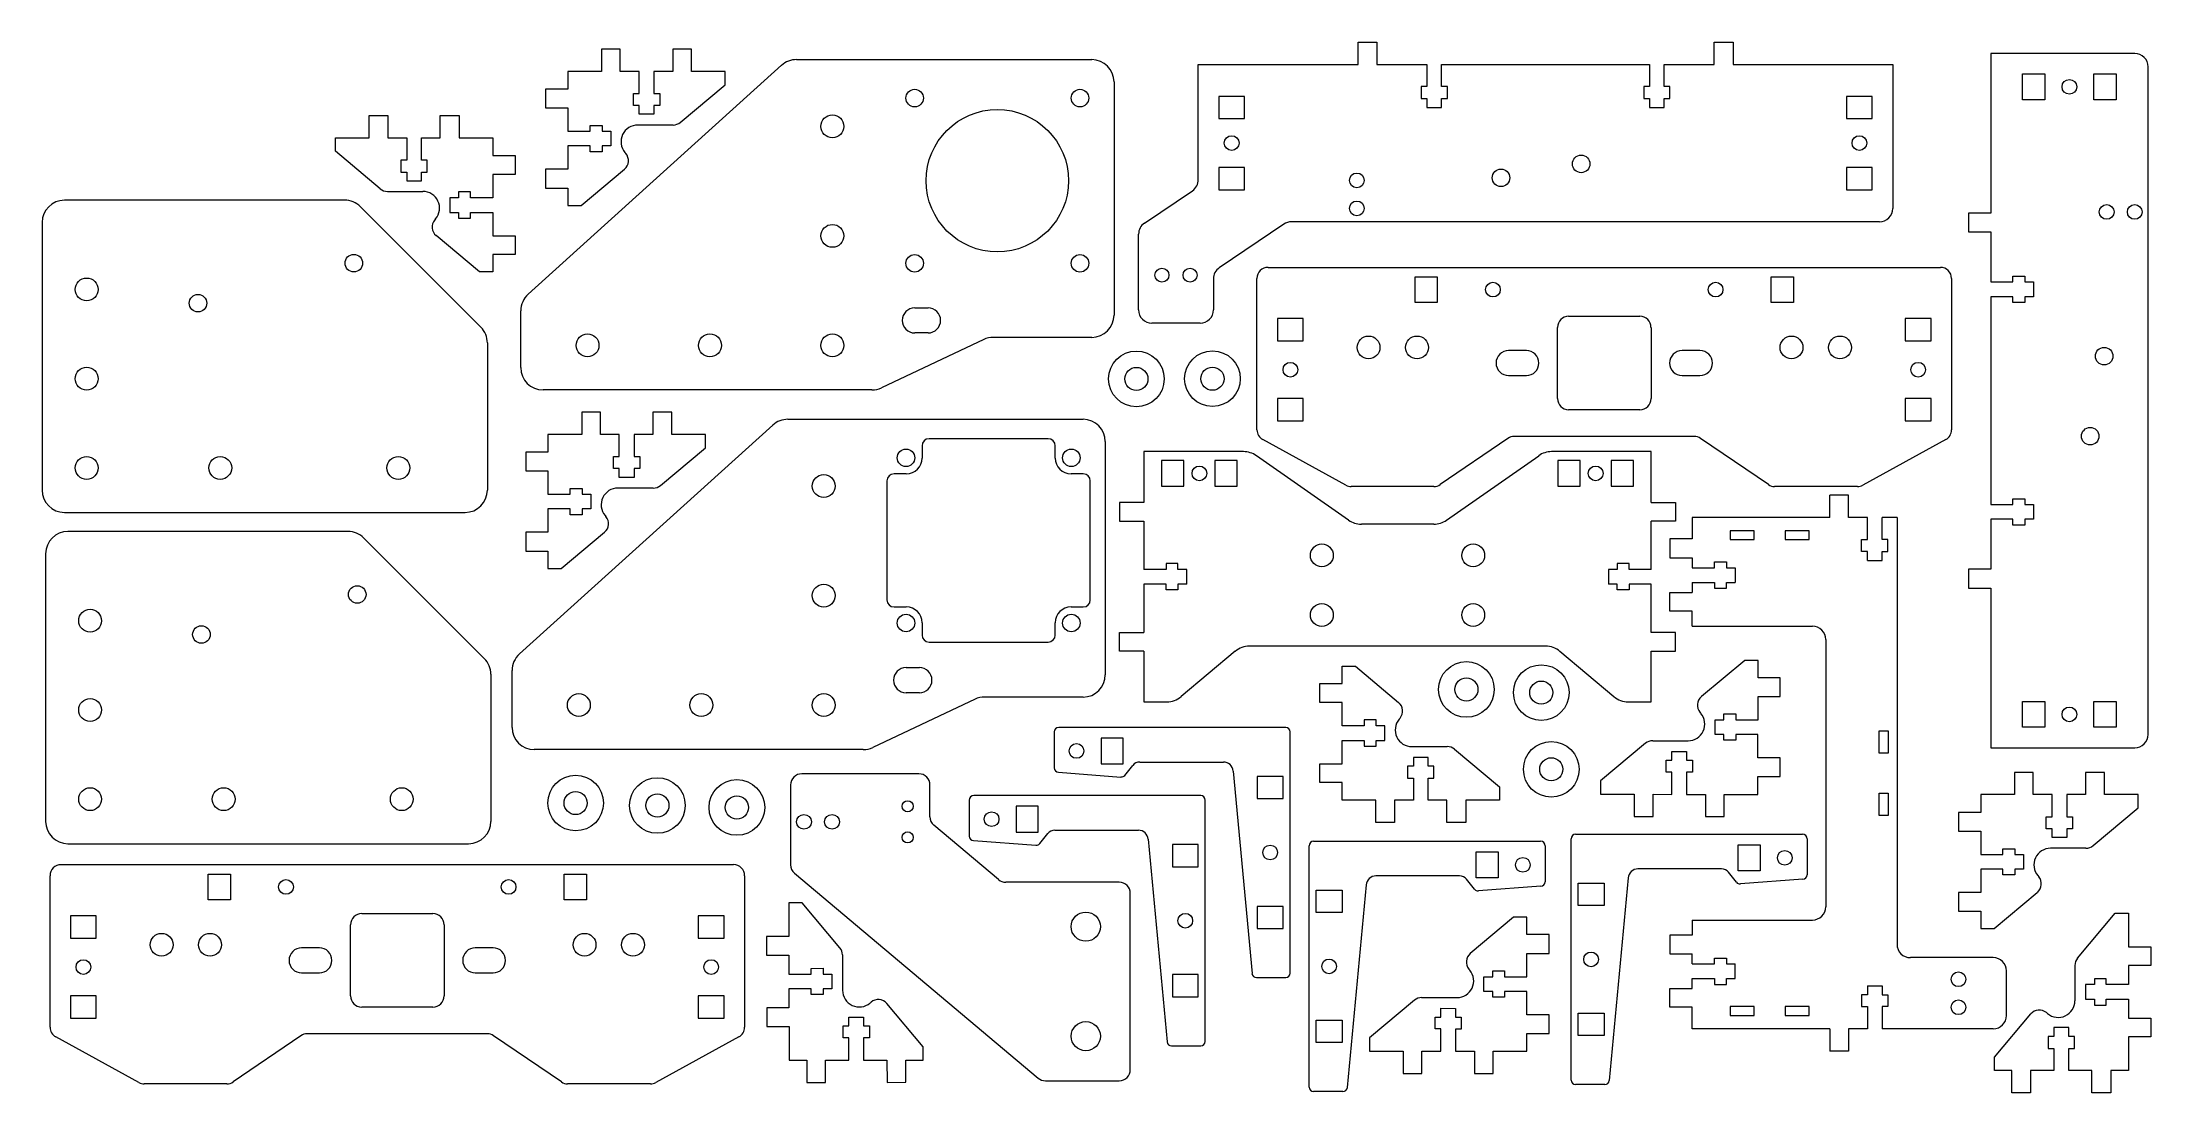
# Model space of a CAD drawing. Header units: millimetres. Extents: x 5 to 607, y 3 to 302.
import ezdxf

# ---------------------------------------------------------------- set-up
doc = ezdxf.new("R2010")
doc.units = ezdxf.units.MM

msp = doc.modelspace()

# ---------------------------------------------------------------- linework, layer by layer
at = {"color": 7, "linetype": 'Continuous', "lineweight": 15}
for p, q in [((380.75, 296), (380.75, 302.35)), ((380.75, 302.35), (386.1, 302.35)), ((386.1, 302.35), (386.1, 296)), ((482.35, 296), (482.35, 302.35)), ((482.35, 302.35), (487.7, 302.35)), ((487.7, 302.35), (487.7, 296)), ((143.99, 230.43), (216.28, 295.74)), ((164.95, 300.36), (164.95, 294.01)), ((170.3, 300.36), (164.95, 300.36)), ((170.3, 294.01), (170.3, 300.36)), ((185.27, 300.36), (185.27, 294.01)), ((190.62, 300.36), (185.27, 300.36)), ((190.62, 294.01), (190.62, 300.36)), ((220.54, 297.37), (304.78, 297.37)), ((335.16, 263.12), (335.16, 296)), ((335.16, 296), (380.75, 296)), ((386.1, 296), (400.37, 296)), ((400.37, 296), (400.37, 289.65)), ((404.57, 289.65), (404.57, 296)), ((404.57, 296), (463.87, 296)), ((463.87, 296), (463.87, 289.65)), ((468.07, 289.65), (468.07, 296)), ((468.07, 296), (482.35, 296)), ((487.7, 296), (533.28, 296)), ((533.28, 296), (533.28, 254.91)), ((561.21, 299.13), (561.21, 253.54)), ((602.29, 299.13), (561.21, 299.13)), ((606.1, 104.82), (606.1, 295.32)), ((148.99, 288.93), (148.99, 283.58)), ((155.34, 288.93), (148.99, 288.93)), ((155.34, 294.01), (155.34, 288.93)), ((164.95, 294.01), (155.34, 294.01)), ((175.69, 294.01), (170.3, 294.01)), ((175.69, 287.66), (175.69, 294.01)), ((179.89, 294.01), (179.89, 287.66)), ((185.27, 294.01), (179.89, 294.01)), ((187.41, 279.46), (200.24, 290.2)), ((200.24, 294.01), (190.62, 294.01)), ((200.24, 290.2), (200.24, 294.01)), ((311.13, 291.02), (311.13, 224.46)), ((400.37, 289.65), (398.72, 289.65)), ((398.72, 289.65), (398.72, 286.25)), ((406.22, 289.65), (404.57, 289.65)), ((406.22, 286.25), (406.22, 289.65)), ((463.87, 289.65), (462.22, 289.65)), ((462.22, 289.65), (462.22, 286.25)), ((469.72, 289.65), (468.07, 289.65)), ((469.72, 286.25), (469.72, 289.65)), ((570.32, 293.28), (576.67, 293.28)), ((570.32, 285.93), (570.32, 293.28)), ((576.67, 293.28), (576.67, 285.93)), ((590.64, 293.28), (596.99, 293.28)), ((590.64, 285.93), (590.64, 293.28)), ((596.99, 293.28), (596.99, 285.93)), ((148.99, 283.58), (155.34, 283.58)), ((155.34, 283.58), (155.34, 276.93)), ((174.04, 287.66), (175.69, 287.66)), ((174.04, 284.26), (174.04, 287.66)), ((175.69, 284.26), (174.04, 284.26)), ((175.69, 281.76), (175.69, 284.26)), ((179.89, 287.66), (181.54, 287.66)), ((179.89, 284.26), (179.89, 281.76)), ((181.54, 284.26), (179.89, 284.26)), ((181.54, 287.66), (181.54, 284.26)), ((348.36, 286.88), (341.01, 286.88)), ((341.01, 286.88), (341.01, 280.53)), ((348.36, 280.53), (348.36, 286.88)), ((398.72, 286.25), (400.37, 286.25)), ((400.37, 286.25), (400.37, 283.75)), ((400.37, 283.75), (404.57, 283.75)), ((404.57, 283.75), (404.57, 286.25)), ((404.57, 286.25), (406.22, 286.25)), ((462.22, 286.25), (463.87, 286.25)), ((463.87, 286.25), (463.87, 283.75)), ((463.87, 283.75), (468.07, 283.75)), ((468.07, 283.75), (468.07, 286.25)), ((468.07, 286.25), (469.72, 286.25)), ((527.43, 286.88), (520.08, 286.88)), ((520.08, 286.88), (520.08, 280.53)), ((527.43, 280.53), (527.43, 286.88)), ((576.67, 285.93), (570.32, 285.93)), ((596.99, 285.93), (590.64, 285.93)), ((98.62, 281.4), (103.97, 281.4)), ((98.62, 275.05), (98.62, 281.4)), ((103.97, 281.4), (103.97, 275.05)), ((118.94, 275.05), (118.94, 281.4)), ((118.94, 281.4), (124.29, 281.4)), ((124.29, 281.4), (124.29, 275.05)), ((155.34, 276.93), (161.69, 276.93)), ((161.69, 278.58), (165.09, 278.58)), ((161.69, 276.93), (161.69, 278.58)), ((165.09, 278.58), (165.09, 276.93)), ((165.09, 276.93), (167.59, 276.93)), ((167.59, 276.93), (167.59, 272.73)), ((185.37, 278.71), (175.27, 278.71)), ((179.89, 281.76), (175.69, 281.76)), ((341.01, 280.53), (348.36, 280.53)), ((520.08, 280.53), (527.43, 280.53)), ((89.01, 271.24), (89.01, 275.05)), ((89.01, 275.05), (98.62, 275.05)), ((101.84, 260.5), (89.01, 271.24)), ((103.97, 275.05), (109.36, 275.05)), ((109.36, 275.05), (109.36, 268.7)), ((113.56, 268.7), (113.56, 275.05)), ((113.56, 275.05), (118.94, 275.05)), ((124.29, 275.05), (133.91, 275.05)), ((133.91, 275.05), (133.91, 269.97)), ((155.34, 272.73), (155.34, 266.07)), ((161.69, 272.73), (155.34, 272.73)), ((161.69, 271.08), (161.69, 272.73)), ((165.09, 271.08), (161.69, 271.08)), ((165.09, 272.73), (165.09, 271.08)), ((167.59, 272.73), (165.09, 272.73)), ((171.62, 270.89), (171.88, 270.59)), ((109.36, 268.7), (107.71, 268.7)), ((107.71, 268.7), (107.71, 265.3)), ((107.71, 265.3), (109.36, 265.3)), ((109.36, 265.3), (109.36, 262.8)), ((115.21, 268.7), (113.56, 268.7)), ((113.56, 262.8), (113.56, 265.3)), ((113.56, 265.3), (115.21, 265.3)), ((115.21, 265.3), (115.21, 268.7)), ((133.91, 269.97), (140.26, 269.97)), ((140.26, 269.97), (140.26, 264.62)), ((148.99, 266.07), (148.99, 260.72)), ((155.34, 266.07), (148.99, 266.07)), ((159.15, 255.78), (171.49, 266.11)), ((348.36, 266.56), (341.01, 266.56)), ((341.01, 266.56), (341.01, 260.21)), ((348.36, 260.21), (348.36, 266.56)), ((527.43, 266.56), (520.08, 266.56)), ((520.08, 266.56), (520.08, 260.21)), ((527.43, 260.21), (527.43, 266.56)), ((103.88, 259.76), (113.97, 259.76)), ((109.36, 262.8), (113.56, 262.8)), ((127.56, 259.62), (124.16, 259.62)), ((124.16, 259.62), (124.16, 257.97)), ((127.56, 257.97), (127.56, 259.62)), ((140.26, 264.62), (133.91, 264.62)), ((133.91, 264.62), (133.91, 257.97)), ((148.99, 260.72), (155.34, 260.72)), ((155.34, 260.72), (155.34, 255.78)), ((319.81, 250.71), (333.49, 259.97)), ((341.01, 260.21), (348.36, 260.21)), ((520.08, 260.21), (527.43, 260.21)), ((91.65, 257.25), (11.73, 257.25)), ((96.14, 255.39), (130.52, 221.01)), ((124.16, 257.97), (121.66, 257.97)), ((121.66, 257.97), (121.66, 253.77)), ((121.66, 253.77), (124.16, 253.77)), ((124.16, 253.77), (124.16, 252.12)), ((133.91, 257.97), (127.56, 257.97)), ((127.56, 252.12), (127.56, 253.77)), ((127.56, 253.77), (133.91, 253.77)), ((133.91, 253.77), (133.91, 247.11)), ((155.34, 255.78), (159.15, 255.78)), ((554.86, 253.54), (554.86, 248.19)), ((561.21, 253.54), (554.86, 253.54)), ((5.38, 250.9), (5.38, 174.52)), ((117.62, 251.93), (117.37, 251.63)), ((130.1, 236.82), (117.76, 247.15)), ((124.16, 252.12), (127.56, 252.12)), ((133.91, 247.11), (140.26, 247.11)), ((140.26, 247.11), (140.26, 241.76)), ((318.14, 225.96), (318.14, 247.56)), ((359.6, 250.45), (341.17, 237.97)), ((529.47, 251.1), (361.73, 251.1)), ((554.86, 248.19), (561.21, 248.19)), ((561.21, 248.19), (561.21, 233.92)), ((140.26, 241.76), (133.91, 241.76)), ((133.91, 241.76), (133.91, 236.82)), ((133.91, 236.82), (130.1, 236.82)), ((339.49, 234.82), (339.49, 225.96)), ((351.91, 191.72), (351.91, 234.92)), ((355.09, 238.1), (546.86, 238.1)), ((397, 228.07), (397, 235.42)), ((397, 235.42), (403.35, 235.42)), ((403.35, 235.42), (403.35, 228.07)), ((498.6, 228.07), (498.6, 235.42)), ((498.6, 235.42), (504.95, 235.42)), ((504.95, 235.42), (504.95, 228.07)), ((550.03, 234.92), (550.03, 191.72)), ((567.56, 235.57), (570.96, 235.57)), ((567.56, 233.92), (567.56, 235.57)), ((570.96, 235.57), (570.96, 233.92)), ((561.21, 233.92), (567.56, 233.92)), ((561.21, 229.72), (561.21, 170.42)), ((567.56, 229.72), (561.21, 229.72)), ((567.56, 228.07), (567.56, 229.72)), ((570.96, 233.92), (573.46, 233.92)), ((570.96, 229.72), (570.96, 228.07)), ((573.46, 229.72), (570.96, 229.72)), ((573.46, 233.92), (573.46, 229.72)), ((141.9, 209.48), (141.9, 225.71)), ((254.29, 226.52), (258.1, 226.52)), ((365.11, 223.49), (357.76, 223.49)), ((357.76, 223.49), (357.76, 217.14)), ((365.11, 217.14), (365.11, 223.49)), ((403.35, 228.07), (397, 228.07)), ((440.81, 224.13), (461.13, 224.13)), ((504.95, 228.07), (498.6, 228.07)), ((544.18, 223.49), (536.83, 223.49)), ((536.83, 223.49), (536.83, 217.14)), ((544.18, 217.14), (544.18, 223.49)), ((570.96, 228.07), (567.56, 228.07)), ((273.96, 217.51), (244.78, 203.74)), ((258.1, 219.38), (254.29, 219.38)), ((304.78, 218.11), (276.67, 218.11)), ((335.68, 222.15), (321.95, 222.15)), ((357.76, 217.14), (365.11, 217.14)), ((437.64, 200.63), (437.64, 220.95)), ((464.31, 220.95), (464.31, 200.63)), ((536.83, 217.14), (544.18, 217.14)), ((132.38, 216.52), (132.38, 174.52)), ((428.75, 214.36), (423.67, 214.36)), ((478.28, 214.36), (473.2, 214.36)), ((423.67, 207.22), (428.75, 207.22)), ((473.2, 207.22), (478.28, 207.22)), ((242.07, 203.13), (148.25, 203.13)), ((365.11, 200.63), (357.76, 200.63)), ((357.76, 200.63), (357.76, 194.28)), ((365.11, 194.28), (365.11, 200.63)), ((544.18, 200.63), (536.83, 200.63)), ((536.83, 200.63), (536.83, 194.28)), ((544.18, 194.28), (544.18, 200.63)), ((141.52, 127.79), (213.81, 193.1)), ((159.28, 196.78), (159.28, 190.43)), ((164.63, 196.78), (159.28, 196.78)), ((164.63, 190.43), (164.63, 196.78)), ((179.6, 196.78), (179.6, 190.43)), ((184.95, 196.78), (179.6, 196.78)), ((184.95, 190.43), (184.95, 196.78)), ((218.07, 194.74), (302.3, 194.74)), ((357.76, 194.28), (365.11, 194.28)), ((461.13, 197.46), (440.81, 197.46)), ((536.83, 194.28), (544.18, 194.28)), ((149.66, 190.43), (149.66, 185.35)), ((159.28, 190.43), (149.66, 190.43)), ((170.01, 190.43), (164.63, 190.43)), ((170.01, 184.08), (170.01, 190.43)), ((174.21, 190.43), (174.21, 184.08)), ((179.6, 190.43), (174.21, 190.43)), ((181.73, 175.87), (194.56, 186.62)), ((194.56, 190.43), (184.95, 190.43)), ((194.56, 186.62), (194.56, 190.43)), ((256.37, 187.19), (256.37, 183.69)), ((292.37, 189.19), (258.37, 189.19)), ((294.37, 183.69), (294.37, 187.19)), ((308.65, 188.39), (308.65, 121.83)), ((377.23, 175.94), (353.56, 188.93)), ((423.49, 189.28), (404.16, 176.1)), ((476.66, 189.84), (425.28, 189.84)), ((497.79, 176.1), (478.45, 189.28)), ((548.39, 188.93), (524.71, 175.94)), ((143.31, 185.35), (143.31, 180)), ((149.66, 185.35), (143.31, 185.35)), ((168.36, 184.08), (170.01, 184.08)), ((168.36, 180.68), (168.36, 184.08)), ((170.01, 180.68), (168.36, 180.68)), ((170.01, 178.18), (170.01, 180.68)), ((174.21, 184.08), (175.86, 184.08)), ((174.21, 180.68), (174.21, 178.18)), ((175.86, 180.68), (174.21, 180.68)), ((175.86, 184.08), (175.86, 180.68)), ((319.61, 185.51), (319.61, 171.04)), ((348.09, 185.51), (319.61, 185.51)), ((324.69, 182.97), (324.69, 175.62)), ((331.04, 182.97), (324.69, 182.97)), ((331.04, 175.62), (331.04, 182.97)), ((339.93, 182.97), (339.93, 175.62)), ((346.28, 182.97), (339.93, 182.97)), ((346.28, 175.62), (346.28, 182.97)), ((378.04, 165.95), (351.73, 184.36)), ((405.97, 165.95), (432.27, 184.36)), ((464.39, 185.51), (435.92, 185.51)), ((444.07, 182.97), (437.72, 182.97)), ((437.72, 182.97), (437.72, 175.62)), ((444.07, 175.62), (444.07, 182.97)), ((459.31, 182.97), (452.96, 182.97)), ((452.96, 182.97), (452.96, 175.62)), ((459.31, 175.62), (459.31, 182.97)), ((464.39, 171.04), (464.39, 185.51)), ((143.31, 180), (149.66, 180)), ((149.66, 180), (149.66, 173.35)), ((156.01, 175), (159.41, 175)), ((156.01, 173.35), (156.01, 175)), ((159.41, 175), (159.41, 173.35)), ((179.69, 175.13), (169.6, 175.13)), ((174.21, 178.18), (170.01, 178.18)), ((246.37, 177.19), (246.37, 143.19)), ((251.87, 179.19), (248.37, 179.19)), ((302.37, 179.19), (298.87, 179.19)), ((304.37, 143.19), (304.37, 177.19)), ((324.69, 175.62), (331.04, 175.62)), ((339.93, 175.62), (346.28, 175.62)), ((402.37, 175.55), (378.76, 175.55)), ((437.72, 175.62), (444.07, 175.62)), ((452.96, 175.62), (459.31, 175.62)), ((523.18, 175.55), (499.58, 175.55)), ((149.66, 173.35), (156.01, 173.35)), ((149.66, 169.15), (149.66, 162.49)), ((156.01, 169.15), (149.66, 169.15)), ((156.01, 167.5), (156.01, 169.15)), ((159.41, 173.35), (161.91, 173.35)), ((159.41, 169.15), (159.41, 167.5)), ((161.91, 169.15), (159.41, 169.15)), ((161.91, 173.35), (161.91, 169.15)), ((312.69, 171.04), (312.69, 165.69)), ((319.61, 171.04), (312.69, 171.04)), ((464.39, 171.04), (471.32, 171.04)), ((471.32, 171.04), (471.32, 165.69)), ((515.3, 166.75), (515.3, 173.1)), ((520.65, 173.1), (515.3, 173.1)), ((520.65, 166.75), (520.65, 173.1)), ((561.21, 170.42), (567.56, 170.42)), ((567.56, 172.07), (570.96, 172.07)), ((567.56, 170.42), (567.56, 172.07)), ((570.96, 172.07), (570.96, 170.42)), ((570.96, 170.42), (573.46, 170.42)), ((573.46, 170.42), (573.46, 166.22)), ((11.73, 168.17), (126.03, 168.17)), ((92.63, 162.73), (12.71, 162.73)), ((143.31, 162.49), (143.31, 157.14)), ((149.66, 162.49), (143.31, 162.49)), ((153.47, 152.2), (165.81, 162.53)), ((159.41, 167.5), (156.01, 167.5)), ((165.95, 167.31), (166.2, 167)), ((312.69, 165.69), (319.61, 165.69)), ((319.61, 165.69), (319.61, 151.92)), ((402.33, 164.8), (381.68, 164.8)), ((471.32, 165.69), (464.39, 165.69)), ((464.39, 151.92), (464.39, 165.69)), ((476.06, 166.75), (476.06, 160.59)), ((515.3, 166.75), (476.06, 166.75)), ((493.73, 162.94), (486.87, 162.94)), ((486.87, 162.94), (486.87, 160.4)), ((493.73, 160.4), (493.73, 162.94)), ((509.47, 162.94), (502.62, 162.94)), ((502.62, 162.94), (502.62, 160.4)), ((509.47, 160.4), (509.47, 162.94)), ((526.03, 166.75), (520.65, 166.75)), ((526.03, 160.4), (526.03, 166.75)), ((530.23, 160.4), (530.23, 166.75)), ((534.48, 166.75), (530.23, 166.75)), ((534.48, 166.75), (534.48, 44.95)), ((561.21, 166.22), (561.21, 151.94)), ((567.56, 166.22), (561.21, 166.22)), ((567.56, 164.57), (567.56, 166.22)), ((570.96, 164.57), (567.56, 164.57)), ((570.96, 166.22), (570.96, 164.57)), ((573.46, 166.22), (570.96, 166.22)), ((97.12, 160.87), (131.5, 126.49)), ((143.31, 157.14), (149.66, 157.14)), ((149.66, 157.14), (149.66, 152.2)), ((469.71, 160.59), (469.71, 155.24)), ((476.06, 160.59), (469.71, 160.59)), ((486.87, 160.4), (493.73, 160.4)), ((502.62, 160.4), (509.47, 160.4)), ((524.38, 160.4), (526.03, 160.4)), ((524.38, 157), (524.38, 160.4)), ((526.03, 157), (524.38, 157)), ((526.03, 154.5), (526.03, 157)), ((531.88, 160.4), (530.23, 160.4)), ((530.23, 154.5), (530.23, 157)), ((530.23, 157), (531.88, 157)), ((531.88, 157), (531.88, 160.4)), ((6.36, 156.38), (6.36, 80)), ((149.66, 152.2), (153.47, 152.2)), ((325.96, 151.92), (319.61, 151.92)), ((329.36, 153.57), (325.96, 153.57)), ((325.96, 153.57), (325.96, 151.92)), ((329.36, 151.92), (329.36, 153.57)), ((331.86, 151.92), (329.36, 151.92)), ((331.86, 147.72), (331.86, 151.92)), ((454.64, 151.92), (452.14, 151.92)), ((452.14, 151.92), (452.14, 147.72)), ((458.04, 153.57), (454.64, 153.57)), ((454.64, 153.57), (454.64, 151.92)), ((458.04, 151.92), (458.04, 153.57)), ((464.39, 151.92), (458.04, 151.92)), ((469.71, 155.24), (476.06, 155.24)), ((476.06, 155.24), (476.06, 152.4)), ((476.06, 152.4), (482.41, 152.4)), ((482.41, 154.05), (485.81, 154.05)), ((482.41, 152.4), (482.41, 154.05)), ((485.81, 154.05), (485.81, 152.4)), ((485.81, 152.4), (488.31, 152.4)), ((488.31, 152.4), (488.31, 148.2)), ((526.03, 154.5), (530.23, 154.5)), ((554.86, 151.94), (554.86, 146.59)), ((561.21, 151.94), (554.86, 151.94)), ((319.61, 147.72), (319.61, 133.94)), ((325.96, 147.72), (319.61, 147.72)), ((325.96, 146.07), (325.96, 147.72)), ((329.36, 146.07), (325.96, 146.07)), ((329.36, 147.72), (329.36, 146.07)), ((331.86, 147.72), (329.36, 147.72)), ((454.64, 147.72), (452.14, 147.72)), ((454.64, 146.07), (454.64, 147.72)), ((458.04, 146.07), (454.64, 146.07)), ((458.04, 147.72), (458.04, 146.07)), ((464.39, 147.72), (458.04, 147.72)), ((464.39, 133.94), (464.39, 147.72)), ((469.71, 140), (469.71, 145.35)), ((469.71, 145.35), (476.06, 145.35)), ((476.06, 148.2), (476.06, 145.35)), ((476.06, 148.2), (482.41, 148.2)), ((482.41, 148.2), (482.41, 146.55)), ((482.41, 146.55), (485.81, 146.55)), ((485.81, 146.55), (485.81, 148.2)), ((485.81, 148.2), (488.31, 148.2)), ((554.86, 146.59), (561.21, 146.59)), ((561.21, 146.59), (561.21, 101.01)), ((248.37, 141.19), (251.87, 141.19)), ((298.87, 141.19), (302.37, 141.19)), ((476.06, 140), (469.71, 140)), ((476.06, 135.69), (476.06, 140)), ((256.37, 136.69), (256.37, 133.19)), ((294.37, 133.19), (294.37, 136.69)), ((312.69, 128.59), (312.69, 133.94)), ((312.69, 133.94), (319.61, 133.94)), ((471.32, 133.94), (464.39, 133.94)), ((471.32, 128.59), (471.32, 133.94)), ((476.06, 135.69), (510.35, 135.69)), ((258.37, 131.19), (292.37, 131.19)), ((319.61, 128.59), (312.69, 128.59)), ((319.61, 128.59), (319.61, 114.12)), ((345.69, 128.54), (330.27, 115.61)), ((434.24, 130.02), (349.77, 130.02)), ((438.32, 128.54), (453.73, 115.61)), ((464.39, 128.59), (471.32, 128.59)), ((464.39, 114.12), (464.39, 128.59)), ((514.16, 131.88), (514.16, 55.68)), ((133.36, 122), (133.36, 80)), ((139.42, 106.85), (139.42, 123.07)), ((251.82, 123.88), (255.63, 123.88)), ((376.17, 119.33), (376.17, 124.27)), ((376.17, 124.27), (379.98, 124.27)), ((379.98, 124.27), (392.32, 113.94)), ((491.03, 125.96), (478.69, 115.63)), ((494.84, 125.95), (491.03, 125.96)), ((494.83, 121.01), (494.84, 125.95)), ((501.18, 121), (494.83, 121.01)), ((501.18, 115.65), (501.18, 121)), ((271.49, 114.87), (242.31, 101.1)), ((255.63, 116.74), (251.82, 116.74)), ((302.3, 115.48), (274.2, 115.48)), ((369.82, 113.98), (369.82, 119.33)), ((369.82, 119.33), (376.17, 119.33)), ((494.83, 115.66), (501.18, 115.65)), ((494.83, 109), (494.83, 115.66)), ((319.61, 114.12), (326.19, 114.12)), ((376.17, 113.98), (369.82, 113.98)), ((376.17, 107.32), (376.17, 113.98)), ((385.92, 108.97), (382.52, 108.97)), ((382.52, 108.97), (382.52, 107.32)), ((385.92, 107.32), (385.92, 108.97)), ((392.46, 109.16), (392.71, 109.46)), ((457.81, 114.12), (464.39, 114.12)), ((478.55, 110.85), (478.29, 111.16)), ((482.57, 104.81), (482.58, 109.01)), ((482.58, 109.01), (485.08, 109.01)), ((485.08, 110.66), (488.48, 110.66)), ((485.08, 109.01), (485.08, 110.66)), ((488.48, 110.66), (488.48, 109.01)), ((488.48, 109.01), (494.83, 109)), ((570.32, 106.86), (570.32, 114.21)), ((570.32, 114.21), (576.67, 114.21)), ((576.67, 114.21), (576.67, 106.86)), ((590.64, 114.21), (596.99, 114.21)), ((590.64, 106.86), (590.64, 114.21)), ((596.99, 114.21), (596.99, 106.86)), ((294.08, 105.56), (294.08, 95.31)), ((360.12, 106.83), (295.35, 106.83)), ((313.77, 103.79), (307.42, 103.79)), ((307.42, 103.79), (307.42, 96.44)), ((313.77, 96.44), (313.77, 103.79)), ((361.39, 36.71), (361.39, 105.56)), ((382.52, 107.32), (376.17, 107.32)), ((376.17, 96.47), (376.17, 103.12)), ((376.17, 103.12), (382.52, 103.12)), ((382.52, 103.12), (382.52, 101.47)), ((388.42, 107.32), (385.92, 107.32)), ((385.92, 101.47), (385.92, 103.12)), ((385.92, 103.12), (388.42, 103.12)), ((388.42, 103.12), (388.42, 107.32)), ((462.75, 102.29), (449.92, 91.56)), ((464.79, 103.03), (474.89, 103.03)), ((485.07, 104.81), (482.57, 104.81)), ((485.07, 103.16), (485.07, 104.81)), ((488.47, 103.16), (485.07, 103.16)), ((488.47, 104.81), (488.47, 103.16)), ((494.82, 104.8), (488.47, 104.81)), ((494.82, 98.15), (494.82, 104.8)), ((529.4, 105.85), (531.94, 105.85)), ((529.4, 99.5), (529.4, 105.85)), ((531.94, 105.85), (531.94, 99.5)), ((576.67, 106.86), (570.32, 106.86)), ((596.99, 106.86), (590.64, 106.86)), ((239.6, 100.5), (145.77, 100.5)), ((307.42, 96.44), (313.77, 96.44)), ((318.45, 96.94), (342.33, 96.94)), ((369.82, 91.12), (369.82, 96.47)), ((369.82, 96.47), (376.17, 96.47)), ((382.52, 101.47), (385.92, 101.47)), ((406.2, 101.33), (396.11, 101.33)), ((400.72, 98.29), (396.52, 98.29)), ((396.52, 98.29), (396.52, 95.79)), ((400.72, 95.79), (400.72, 98.29)), ((408.24, 100.59), (421.07, 89.85)), ((468.62, 97.48), (470.27, 97.48)), ((468.62, 94.08), (468.62, 97.48)), ((470.27, 99.98), (474.47, 99.98)), ((470.27, 97.48), (470.27, 99.98)), ((474.47, 99.98), (474.47, 97.48)), ((474.47, 97.48), (476.12, 97.48)), ((476.12, 97.48), (476.12, 94.08)), ((501.17, 98.14), (494.82, 98.15)), ((501.17, 92.79), (501.17, 98.14)), ((531.94, 99.5), (529.4, 99.5)), ((561.21, 101.01), (602.29, 101.01)), ((218.88, 90.42), (218.88, 67.64)), ((255.45, 93.6), (222.05, 93.6)), ((258.63, 81.36), (258.63, 90.42)), ((295.25, 94.04), (313.1, 92.68)), ((314.19, 93.15), (316.47, 95.99)), ((345.12, 94.39), (350.49, 36.59)), ((359.35, 92.86), (352, 92.86)), ((352, 92.86), (352, 86.51)), ((359.35, 86.51), (359.35, 92.86)), ((376.17, 91.12), (369.82, 91.12)), ((376.17, 86.04), (376.17, 91.12)), ((396.52, 95.79), (394.87, 95.79)), ((394.87, 95.79), (394.87, 92.39)), ((394.87, 92.39), (396.52, 92.39)), ((396.52, 92.39), (396.52, 86.04)), ((402.37, 95.79), (400.72, 95.79)), ((400.72, 86.04), (400.72, 92.39)), ((400.72, 92.39), (402.37, 92.39)), ((402.37, 92.39), (402.37, 95.79)), ((449.92, 91.56), (449.92, 87.75)), ((470.27, 94.08), (468.62, 94.08)), ((470.27, 87.73), (470.27, 94.08)), ((474.47, 94.08), (474.47, 87.73)), ((476.12, 94.08), (474.47, 94.08)), ((494.81, 87.72), (494.82, 92.8)), ((494.82, 92.8), (501.17, 92.79)), ((567.97, 94.01), (567.97, 87.66)), ((573.32, 94.01), (567.97, 94.01)), ((573.32, 87.66), (573.32, 94.01)), ((588.29, 94.01), (588.29, 87.66)), ((593.64, 94.01), (588.29, 94.01)), ((593.64, 87.66), (593.64, 94.01)), ((269.85, 86.09), (269.85, 75.84)), ((335.89, 87.36), (271.12, 87.36)), ((289.53, 84.32), (283.18, 84.32)), ((283.18, 84.32), (283.18, 76.97)), ((289.53, 76.97), (289.53, 84.32)), ((337.16, 17.24), (337.16, 86.09)), ((352, 86.51), (359.35, 86.51)), ((385.79, 86.04), (376.17, 86.04)), ((385.79, 79.69), (385.79, 86.04)), ((396.52, 86.04), (391.14, 86.04)), ((391.14, 86.04), (391.14, 79.69)), ((406.11, 86.04), (400.72, 86.04)), ((406.11, 79.69), (406.11, 86.04)), ((411.46, 86.04), (411.46, 79.69)), ((421.07, 86.04), (411.46, 86.04)), ((421.07, 89.85), (421.07, 86.04)), ((449.92, 87.75), (459.53, 87.74)), ((459.53, 87.74), (459.53, 81.39)), ((464.88, 87.74), (470.27, 87.73)), ((464.88, 81.39), (464.88, 87.74)), ((474.47, 87.73), (479.85, 87.73)), ((479.85, 87.73), (479.85, 81.38)), ((485.2, 87.72), (494.81, 87.72)), ((485.2, 81.37), (485.2, 87.72)), ((529.4, 81.72), (529.4, 88.07)), ((529.4, 88.07), (531.94, 88.07)), ((531.94, 88.07), (531.94, 81.72)), ((558.36, 87.66), (558.36, 82.58)), ((567.97, 87.66), (558.36, 87.66)), ((578.71, 87.66), (573.32, 87.66)), ((578.71, 81.31), (578.71, 87.66)), ((582.91, 87.66), (582.91, 81.31)), ((588.29, 87.66), (582.91, 87.66)), ((603.25, 87.66), (593.64, 87.66)), ((603.25, 83.85), (603.25, 87.66)), ((278.2, 63.42), (259.76, 78.93)), ((391.14, 79.69), (385.79, 79.69)), ((411.46, 79.69), (406.11, 79.69)), ((459.53, 81.39), (464.88, 81.39)), ((479.85, 81.38), (485.2, 81.37)), ((531.94, 81.72), (529.4, 81.72)), ((552.01, 82.58), (552.01, 77.23)), ((558.36, 82.58), (552.01, 82.58)), ((577.06, 81.31), (578.71, 81.31)), ((577.06, 77.91), (577.06, 81.31)), ((582.91, 81.31), (584.56, 81.31)), ((584.56, 81.31), (584.56, 77.91)), ((590.43, 73.1), (603.25, 83.85)), ((12.71, 73.65), (127.01, 73.65)), ((271.02, 74.57), (288.87, 73.21)), ((283.18, 76.97), (289.53, 76.97)), ((289.95, 73.68), (292.24, 76.52)), ((294.22, 77.47), (318.1, 77.47)), ((320.89, 74.92), (326.26, 17.12)), ((335.12, 73.39), (327.77, 73.39)), ((327.77, 73.39), (327.77, 67.04)), ((335.12, 67.04), (335.12, 73.39)), ((366.78, 4.21), (366.78, 73.06)), ((368.05, 74.33), (432.82, 74.33)), ((434.09, 73.06), (434.09, 62.81)), ((441.51, 6.21), (441.51, 75.06)), ((442.78, 76.33), (507.55, 76.33)), ((489.13, 73.29), (495.48, 73.29)), ((489.13, 65.94), (489.13, 73.29)), ((495.48, 73.29), (495.48, 65.94)), ((508.82, 75.06), (508.82, 64.8)), ((552.01, 77.23), (558.36, 77.23)), ((558.36, 77.23), (558.36, 70.57)), ((564.71, 72.22), (568.11, 72.22)), ((564.71, 70.57), (564.71, 72.22)), ((568.11, 72.22), (568.11, 70.57)), ((578.71, 77.91), (577.06, 77.91)), ((588.39, 72.36), (578.29, 72.36)), ((578.71, 75.41), (578.71, 77.91)), ((582.91, 75.41), (578.71, 75.41)), ((582.91, 77.91), (582.91, 75.41)), ((584.56, 77.91), (582.91, 77.91)), ((10.8, 67.67), (202.57, 67.67)), ((327.77, 67.04), (335.12, 67.04)), ((414.4, 71.29), (420.75, 71.29)), ((414.4, 63.94), (414.4, 71.29)), ((420.75, 71.29), (420.75, 63.94)), ((484.45, 66.44), (460.57, 66.44)), ((558.36, 70.57), (564.71, 70.57)), ((558.36, 66.37), (558.36, 59.72)), ((564.71, 66.37), (558.36, 66.37)), ((564.71, 64.72), (564.71, 66.37)), ((568.11, 70.57), (570.61, 70.57)), ((568.11, 66.37), (568.11, 64.72)), ((570.61, 66.37), (568.11, 66.37)), ((570.61, 70.57), (570.61, 66.37)), ((7.62, 21.29), (7.62, 64.49)), ((52.71, 57.64), (52.71, 64.99)), ((52.71, 64.99), (59.06, 64.99)), ((59.06, 64.99), (59.06, 57.64)), ((154.31, 57.64), (154.31, 64.99)), ((154.31, 64.99), (160.66, 64.99)), ((160.66, 64.99), (160.66, 57.64)), ((205.74, 64.49), (205.74, 21.29)), ((220.01, 65.21), (289.49, 6.78)), ((312.6, 62.68), (280.24, 62.68)), ((368.82, 60.36), (376.17, 60.36)), ((368.82, 54.01), (368.82, 60.36)), ((376.17, 60.36), (376.17, 54.01)), ((383.05, 61.89), (377.68, 4.09)), ((409.72, 64.44), (385.84, 64.44)), ((413.98, 60.65), (411.7, 63.49)), ((420.75, 63.94), (414.4, 63.94)), ((432.92, 61.54), (415.07, 60.18)), ((443.55, 62.36), (450.9, 62.36)), ((443.55, 56.01), (443.55, 62.36)), ((450.9, 62.36), (450.9, 56.01)), ((457.78, 63.89), (452.41, 6.09)), ((488.71, 62.65), (486.42, 65.49)), ((495.48, 65.94), (489.13, 65.94)), ((507.64, 63.54), (489.8, 62.18)), ((568.11, 64.72), (564.71, 64.72)), ((574.64, 64.54), (574.9, 64.23)), ((59.06, 57.64), (52.71, 57.64)), ((160.66, 57.64), (154.31, 57.64)), ((222.18, 56.78), (218.37, 56.77)), ((218.37, 56.77), (218.38, 47.16)), ((232.95, 43.96), (222.18, 56.78)), ((315.78, 9.21), (315.78, 59.5)), ((359.35, 55.76), (352, 55.76)), ((352, 55.76), (352, 49.41)), ((359.35, 49.41), (359.35, 55.76)), ((450.9, 56.01), (443.55, 56.01)), ((552.01, 59.72), (552.01, 54.37)), ((558.36, 59.72), (552.01, 59.72)), ((552.01, 54.37), (558.36, 54.37)), ((558.36, 54.37), (558.36, 49.42)), ((562.17, 49.42), (574.5, 59.76)), ((20.82, 53.06), (13.47, 53.06)), ((13.47, 53.06), (13.47, 46.71)), ((20.82, 46.71), (20.82, 53.06)), ((93.35, 30.2), (93.35, 50.52)), ((96.52, 53.7), (116.84, 53.7)), ((120.02, 50.52), (120.02, 30.2)), ((199.89, 53.06), (192.54, 53.06)), ((192.54, 53.06), (192.54, 46.71)), ((199.89, 46.71), (199.89, 53.06)), ((352, 49.41), (359.35, 49.41)), ((376.17, 54.01), (368.82, 54.01)), ((425.11, 52.65), (412.77, 42.32)), ((428.92, 52.65), (425.11, 52.65)), ((428.92, 47.7), (428.92, 52.65)), ((476.06, 51.87), (476.06, 47.56)), ((476.06, 51.87), (510.35, 51.87)), ((558.36, 49.42), (562.17, 49.42)), ((585.98, 40.98), (596.72, 53.81)), ((596.72, 53.81), (600.53, 53.81)), ((600.53, 53.81), (600.53, 44.2)), ((13.47, 46.71), (20.82, 46.71)), ((84.46, 43.93), (79.38, 43.93)), ((133.99, 43.93), (128.91, 43.93)), ((192.54, 46.71), (199.89, 46.71)), ((218.38, 47.16), (212.03, 47.15)), ((212.03, 47.15), (212.04, 41.8)), ((428.91, 42.35), (435.26, 42.35)), ((428.91, 35.7), (428.91, 42.35)), ((435.27, 47.7), (428.92, 47.7)), ((435.26, 42.35), (435.27, 47.7)), ((469.71, 47.56), (469.71, 42.21)), ((476.06, 47.56), (469.71, 47.56)), ((469.71, 42.21), (476.06, 42.21)), ((476.06, 39.37), (476.06, 42.21)), ((600.53, 44.2), (606.88, 44.2)), ((606.88, 44.2), (606.88, 38.85)), ((79.38, 36.79), (84.46, 36.79)), ((128.91, 36.79), (133.99, 36.79)), ((212.04, 41.8), (218.39, 41.81)), ((218.39, 41.81), (218.4, 36.42)), ((218.4, 36.42), (224.75, 36.43)), ((224.75, 38.08), (228.15, 38.09)), ((224.75, 36.43), (224.75, 38.08)), ((228.15, 38.09), (228.15, 36.44)), ((228.15, 36.44), (230.65, 36.44)), ((230.65, 36.44), (230.65, 32.24)), ((233.69, 41.93), (233.7, 31.83)), ((335.12, 36.29), (327.77, 36.29)), ((327.77, 36.29), (327.77, 29.94)), ((335.12, 29.94), (335.12, 36.29)), ((412.63, 37.54), (412.37, 37.85)), ((419.16, 37.35), (422.56, 37.35)), ((419.16, 35.7), (419.16, 37.35)), ((422.56, 37.35), (422.56, 35.7)), ((476.06, 39.37), (482.41, 39.37)), ((482.41, 41.02), (485.81, 41.02)), ((482.41, 39.37), (482.41, 41.02)), ((485.81, 41.02), (485.81, 39.37)), ((485.81, 39.37), (488.31, 39.37)), ((488.31, 35.17), (488.31, 39.37)), ((561.91, 41.14), (538.29, 41.14)), ((565.72, 24.63), (565.72, 37.33)), ((585.23, 38.94), (585.23, 28.85)), ((606.88, 38.85), (600.53, 38.85)), ((600.53, 38.85), (600.53, 33.46)), ((20.82, 30.2), (13.47, 30.2)), ((13.47, 30.2), (13.47, 23.85)), ((20.82, 23.85), (20.82, 30.2)), ((199.89, 30.2), (192.54, 30.2)), ((192.54, 30.2), (192.54, 23.85)), ((199.89, 23.85), (199.89, 30.2)), ((224.75, 32.23), (218.4, 32.22)), ((218.4, 32.22), (218.41, 26.84)), ((224.76, 30.58), (224.75, 32.23)), ((228.16, 30.59), (224.76, 30.58)), ((228.15, 32.24), (228.16, 30.59)), ((230.65, 32.24), (228.15, 32.24)), ((351.75, 35.44), (360.12, 35.44)), ((416.66, 35.7), (419.16, 35.7)), ((416.66, 31.5), (416.66, 35.7)), ((419.16, 31.5), (416.66, 31.5)), ((419.15, 29.85), (419.16, 31.5)), ((422.56, 31.5), (422.55, 29.85)), ((422.56, 35.7), (428.91, 35.7)), ((428.91, 31.5), (422.56, 31.5)), ((428.9, 24.84), (428.91, 31.5)), ((469.71, 26.97), (469.71, 32.32)), ((469.71, 32.32), (476.06, 32.32)), ((476.06, 32.32), (476.06, 35.17)), ((476.06, 35.17), (482.41, 35.17)), ((482.41, 35.17), (482.41, 33.52)), ((482.41, 33.52), (485.81, 33.52)), ((485.81, 33.52), (485.81, 35.17)), ((485.81, 35.17), (488.31, 35.17)), ((526.03, 30.57), (524.38, 30.57)), ((524.38, 30.57), (524.38, 27.17)), ((526.03, 33.07), (530.23, 33.07)), ((526.03, 33.07), (526.03, 30.57)), ((530.23, 33.07), (530.23, 30.57)), ((530.23, 30.57), (531.88, 30.57)), ((531.88, 30.57), (531.88, 27.17)), ((590.78, 33.46), (588.28, 33.46)), ((588.28, 33.46), (588.28, 29.26)), ((594.18, 35.11), (590.78, 35.11)), ((590.78, 35.11), (590.78, 33.46)), ((594.18, 33.46), (594.18, 35.11)), ((600.53, 33.46), (594.18, 33.46)), ((116.84, 27.03), (96.52, 27.03)), ((218.41, 26.84), (212.06, 26.83)), ((212.06, 26.83), (212.07, 21.48)), ((235.5, 24.15), (239.7, 24.15)), ((235.5, 21.65), (235.5, 24.15)), ((239.7, 24.15), (239.7, 21.65)), ((241.53, 28.19), (241.83, 28.45)), ((256.66, 15.73), (246.31, 28.06)), ((327.77, 29.94), (335.12, 29.94)), ((396.83, 28.99), (384, 18.25)), ((398.87, 29.73), (408.97, 29.72)), ((402.7, 24.18), (404.35, 24.18)), ((402.7, 20.78), (402.7, 24.18)), ((404.35, 26.68), (408.55, 26.67)), ((404.35, 24.18), (404.35, 26.68)), ((408.55, 26.67), (408.55, 24.17)), ((408.55, 24.17), (410.2, 24.17)), ((410.2, 24.17), (410.2, 20.77)), ((422.55, 29.85), (419.15, 29.85)), ((435.25, 24.84), (428.9, 24.84)), ((435.25, 19.49), (435.25, 24.84)), ((443.55, 25.26), (450.9, 25.26)), ((443.55, 18.91), (443.55, 25.26)), ((450.9, 25.26), (450.9, 18.91)), ((476.06, 26.97), (469.71, 26.97)), ((476.06, 20.82), (476.06, 26.97)), ((493.73, 27.17), (486.87, 27.17)), ((486.87, 27.17), (486.87, 24.63)), ((486.87, 24.63), (493.73, 24.63)), ((493.73, 24.63), (493.73, 27.17)), ((509.47, 27.17), (502.62, 27.17)), ((502.62, 27.17), (502.62, 24.63)), ((502.62, 24.63), (509.47, 24.63)), ((509.47, 24.63), (509.47, 27.17)), ((524.38, 27.17), (526.03, 27.17)), ((526.03, 27.17), (526.03, 20.82)), ((530.23, 27.17), (530.23, 20.82)), ((531.88, 27.17), (530.23, 27.17)), ((562.3, 12.72), (572.63, 25.06)), ((577.41, 25.2), (577.11, 25.45)), ((588.28, 29.26), (590.78, 29.26)), ((590.78, 29.26), (590.78, 27.61)), ((590.78, 27.61), (594.18, 27.61)), ((594.18, 27.61), (594.18, 29.26)), ((594.18, 29.26), (600.53, 29.26)), ((600.53, 29.26), (600.53, 23.88)), ((32.94, 5.51), (9.27, 18.5)), ((13.47, 23.85), (20.82, 23.85)), ((79.2, 18.86), (59.86, 5.67)), ((132.37, 19.41), (80.99, 19.41)), ((153.5, 5.67), (134.16, 18.86)), ((204.09, 18.5), (180.42, 5.51)), ((192.54, 23.85), (199.89, 23.85)), ((212.07, 21.48), (218.42, 21.49)), ((218.42, 21.49), (218.43, 11.88)), ((233.85, 21.65), (235.5, 21.65)), ((233.86, 18.25), (233.85, 21.65)), ((235.51, 18.25), (233.86, 18.25)), ((235.51, 11.9), (235.51, 18.25)), ((239.7, 21.65), (241.35, 21.66)), ((241.36, 18.26), (239.71, 18.25)), ((239.71, 18.25), (239.71, 11.9)), ((241.35, 21.66), (241.36, 18.26)), ((368.82, 23.26), (376.17, 23.26)), ((368.82, 16.91), (368.82, 23.26)), ((376.17, 23.26), (376.17, 16.91)), ((384, 18.25), (384, 14.44)), ((404.35, 20.78), (402.7, 20.78)), ((404.35, 14.43), (404.35, 20.78)), ((408.55, 20.77), (408.55, 14.42)), ((410.2, 20.77), (408.55, 20.77)), ((428.89, 14.41), (428.9, 19.49)), ((428.9, 19.49), (435.25, 19.49)), ((450.9, 18.91), (443.55, 18.91)), ((515.3, 20.82), (476.06, 20.82)), ((515.3, 20.82), (515.3, 14.47)), ((526.03, 20.82), (520.65, 20.82)), ((520.65, 20.82), (520.65, 14.47)), ((561.91, 20.82), (530.23, 20.82)), ((579.25, 18.66), (577.6, 18.66)), ((577.6, 18.66), (577.6, 15.26)), ((583.45, 21.16), (579.25, 21.16)), ((579.25, 21.16), (579.25, 18.66)), ((583.45, 18.66), (583.45, 21.16)), ((585.1, 18.66), (583.45, 18.66)), ((585.1, 15.26), (585.1, 18.66)), ((600.53, 23.88), (606.88, 23.88)), ((606.88, 18.53), (600.53, 18.53)), ((600.53, 18.53), (600.53, 8.91)), ((606.88, 23.88), (606.88, 18.53)), ((256.66, 11.92), (256.66, 15.73)), ((327.52, 15.97), (335.89, 15.97)), ((376.17, 16.91), (368.82, 16.91)), ((384, 14.44), (393.61, 14.43)), ((393.61, 14.43), (393.61, 8.08)), ((398.96, 14.43), (404.35, 14.43)), ((398.96, 8.08), (398.96, 14.43)), ((408.55, 14.42), (413.93, 14.42)), ((413.93, 14.42), (413.93, 8.07)), ((419.28, 14.42), (428.89, 14.41)), ((419.28, 8.07), (419.28, 14.42)), ((520.65, 14.47), (515.3, 14.47)), ((562.3, 8.91), (562.3, 12.72)), ((577.6, 15.26), (579.25, 15.26)), ((579.25, 15.26), (579.25, 8.91)), ((583.45, 8.91), (583.45, 15.26)), ((583.45, 15.26), (585.1, 15.26)), ((218.43, 11.88), (223.51, 11.88)), ((223.51, 11.88), (223.52, 5.53)), ((228.86, 11.89), (235.51, 11.9)), ((228.87, 5.54), (228.86, 11.89)), ((239.71, 11.9), (246.37, 11.91)), ((246.37, 11.91), (246.38, 5.56)), ((251.72, 11.92), (256.66, 11.92)), ((251.73, 5.57), (251.72, 11.92)), ((291.54, 6.03), (312.6, 6.03)), ((393.61, 8.08), (398.96, 8.08)), ((413.93, 8.07), (419.28, 8.07)), ((567.24, 8.91), (562.3, 8.91)), ((567.24, 2.56), (567.24, 8.91)), ((579.25, 8.91), (572.59, 8.91)), ((572.59, 8.91), (572.59, 2.56)), ((590.1, 8.91), (583.45, 8.91)), ((590.1, 2.56), (590.1, 8.91)), ((600.53, 8.91), (595.45, 8.91)), ((595.45, 8.91), (595.45, 2.56)), ((58.08, 5.12), (34.47, 5.12)), ((178.89, 5.12), (155.28, 5.12)), ((223.52, 5.53), (228.87, 5.54)), ((246.38, 5.56), (251.73, 5.57)), ((376.42, 2.94), (368.05, 2.94)), ((451.15, 4.94), (442.78, 4.94)), ((572.59, 2.56), (567.24, 2.56)), ((595.45, 2.56), (590.1, 2.56))]:
    msp.add_line(p, q, dxfattribs=at)
for centre, radius in [((254.28, 286.39), 2.5), ((301.42, 286.39), 2.5), ((583.65, 289.6), 2.1), ((277.85, 262.82), 20.32), ((230.8, 278.32), 3.26), ((344.69, 273.55), 2.1), ((523.76, 273.55), 2.1), ((380.39, 262.91), 2.1), ((421.52, 263.64), 2.5), ((444.38, 267.61), 2.5), ((380.39, 254.91), 2.1), ((594.29, 253.9), 2.1), ((602.29, 253.9), 2.1), ((230.8, 247.08), 3.26), ((94.28, 239.29), 2.5), ((254.28, 239.25), 2.5), ((301.42, 239.25), 2.5), ((18.08, 231.79), 3.26), ((324.81, 235.86), 2), ((332.81, 235.86), 2), ((49.83, 227.86), 2.5), ((419.22, 231.75), 2.1), ((482.72, 231.75), 2.1), ((160.95, 215.83), 3.26), ((195.87, 215.83), 3.26), ((230.8, 215.83), 3.26), ((383.74, 215.24), 3.26), ((397.56, 215.24), 3.26), ((504.39, 215.24), 3.26), ((518.21, 215.24), 3.26), ((317.51, 206.26), 7.94), ((339.21, 206.33), 7.94), ((361.44, 208.89), 2.1), ((540.51, 208.89), 2.1), ((593.57, 212.77), 2.5), ((18.08, 206.33), 3.26), ((317.51, 206.26), 3.3), ((339.21, 206.33), 3.3), ((589.59, 189.91), 2.5), ((18.08, 180.87), 3.26), ((56.18, 180.87), 3.26), ((106.98, 180.87), 3.26), ((251.8, 183.76), 2.5), ((298.94, 183.76), 2.5), ((335.49, 179.3), 2.1), ((448.52, 179.3), 2.1), ((228.33, 175.69), 3.26), ((370.41, 155.91), 3.26), ((413.59, 155.91), 3.26), ((95.26, 144.77), 2.5), ((228.33, 144.44), 3.26), ((19.06, 137.27), 3.26), ((251.8, 136.62), 2.5), ((298.94, 136.62), 2.5), ((370.41, 138.91), 3.26), ((413.59, 138.91), 3.26), ((50.81, 133.34), 2.5), ((411.64, 117.65), 7.94), ((411.64, 117.65), 3.3), ((433.01, 116.76), 7.94), ((19.06, 111.81), 3.26), ((158.47, 113.2), 3.26), ((193.4, 113.2), 3.26), ((228.33, 113.2), 3.26), ((433.01, 116.76), 3.3), ((583.65, 110.53), 2.1), ((435.86, 94.87), 7.94), ((300.43, 100.11), 2.1), ((435.86, 94.87), 3.3), ((157.56, 85.25), 7.94), ((180.87, 84.55), 7.94), ((203.55, 83.98), 7.94), ((19.06, 86.35), 3.26), ((57.16, 86.35), 3.26), ((107.96, 86.35), 3.26), ((157.56, 85.25), 3.3), ((180.87, 84.55), 3.3), ((203.55, 83.98), 3.3), ((252.28, 84.33), 1.59), ((222.69, 79.88), 2.1), ((230.69, 79.88), 2.1), ((276.2, 80.65), 2.1), ((252.28, 75.44), 1.59), ((355.68, 71.13), 2.1), ((427.74, 67.61), 2.1), ((502.47, 69.61), 2.1), ((74.93, 61.32), 2.1), ((138.43, 61.32), 2.1), ((303.08, 49.98), 4.17), ((331.44, 51.67), 2.1), ((39.45, 44.81), 3.26), ((53.26, 44.81), 3.26), ((160.1, 44.81), 3.26), ((173.91, 44.81), 3.26), ((447.22, 40.63), 2.1), ((17.15, 38.46), 2.1), ((196.22, 38.46), 2.1), ((372.49, 38.63), 2.1), ((552.01, 34.98), 2.1), ((552.01, 26.98), 2.1), ((303.08, 18.73), 4.17)]:
    msp.add_circle(centre, radius, dxfattribs=at)
for centre, radius, start, end in [((220.54, 291.02), 6.35, 90, 132.09504), ((304.78, 291.02), 6.35, 0, 90), ((602.29, 295.32), 3.81, 0, 90), ((175.27, 273.95), 4.76, 90, 219.95989), ((185.37, 281.89), 3.18, 270, 309.95989), ((169.45, 268.55), 3.18, 309.95989, 39.95989), ((103.88, 262.93), 3.18, 230.04011, 270), ((113.97, 254.99), 4.76, 320.04011, 90), ((331.35, 263.12), 3.81, 304.09046, 0), ((11.73, 250.9), 6.35, 90, 180), ((91.65, 250.9), 6.35, 45, 90), ((529.47, 254.91), 3.81, 270, 0), ((119.8, 249.59), 3.18, 140.04011, 230.04011), ((321.95, 247.56), 3.81, 124.09046, 180), ((361.73, 247.29), 3.81, 90, 124.09046), ((343.3, 234.82), 3.81, 124.09046, 180), ((355.09, 234.92), 3.18, 90, 180), ((546.86, 234.92), 3.18, 0, 90), ((148.25, 225.71), 6.35, 132.09504, 180), ((254.29, 222.95), 3.57, 90, 270), ((258.1, 222.95), 3.57, 270, 90), ((304.78, 224.46), 6.35, 270, 0), ((321.95, 225.96), 3.81, 180, 270), ((335.68, 225.96), 3.81, 270, 0), ((440.81, 220.95), 3.17, 90, 180), ((461.13, 220.95), 3.17, 0, 90), ((126.03, 216.52), 6.35, 0, 45), ((276.67, 211.76), 6.35, 90, 115.25846), ((423.67, 210.79), 3.57, 90, 270), ((428.75, 210.79), 3.57, 270, 90), ((473.2, 210.79), 3.57, 90, 270), ((478.28, 210.79), 3.57, 270, 90), ((148.25, 209.48), 6.35, 180, 270), ((242.07, 209.48), 6.35, 270, 295.25846), ((440.81, 200.63), 3.18, 180, 270), ((461.13, 200.63), 3.18, 270, 0), ((218.07, 188.39), 6.35, 90, 132.09504), ((302.3, 188.39), 6.35, 0, 90), ((258.37, 187.19), 2, 90, 180), ((292.37, 187.19), 2, 0, 90), ((355.09, 191.72), 3.18, 180, 241.24288), ((425.28, 186.66), 3.18, 90, 124.28688), ((476.66, 186.66), 3.18, 55.71312, 90), ((546.86, 191.72), 3.18, 298.75712, 0), ((251.87, 183.69), 4.5, 270, 0), ((298.87, 183.69), 4.5, 180, 270), ((348.09, 179.16), 6.35, 55, 90), ((435.92, 179.16), 6.35, 90, 125), ((11.73, 174.52), 6.35, 180, 270), ((126.03, 174.52), 6.35, 270, 0), ((169.6, 170.37), 4.76, 90, 219.95989), ((179.69, 178.31), 3.18, 270, 309.95989), ((248.37, 177.19), 2, 90, 180), ((302.37, 177.19), 2, 0, 90), ((378.76, 178.72), 3.18, 241.24288, 270), ((402.37, 178.72), 3.18, 270, 304.28688), ((499.58, 178.72), 3.18, 235.71312, 270), ((523.18, 178.72), 3.18, 270, 298.75712), ((12.71, 156.38), 6.35, 90, 180), ((92.63, 156.38), 6.35, 45, 90), ((163.77, 164.97), 3.18, 309.95989, 39.95989), ((381.68, 171.15), 6.35, 235, 270), ((402.33, 171.15), 6.35, 270, 305), ((248.37, 143.19), 2, 180, 270), ((251.87, 136.69), 4.5, 0, 90), ((298.87, 136.69), 4.5, 90, 180), ((302.37, 143.19), 2, 270, 0), ((258.37, 133.19), 2, 180, 270), ((292.37, 133.19), 2, 270, 0), ((510.35, 131.88), 3.81, 0, 90), ((127.01, 122), 6.35, 0, 45), ((145.77, 123.07), 6.35, 132.09504, 180), ((349.77, 123.67), 6.35, 90, 130), ((434.24, 123.67), 6.35, 50, 90), ((251.82, 120.31), 3.57, 90, 270), ((255.63, 120.31), 3.57, 270, 90), ((302.3, 121.83), 6.35, 270, 0), ((274.2, 109.13), 6.35, 90, 115.25846), ((326.19, 120.47), 6.35, 270, 310), ((457.81, 120.47), 6.35, 230, 270), ((480.72, 113.19), 3.18, 129.92431, 219.92431), ((396.11, 106.1), 4.76, 140.04011, 270), ((390.28, 111.5), 3.18, 320.04011, 50.04011), ((474.89, 107.79), 4.76, 269.96443, 39.92431), ((145.77, 106.85), 6.35, 180, 270), ((295.35, 105.56), 1.27, 90, 180), ((360.12, 105.56), 1.27, 0, 90), ((464.79, 99.86), 3.18, 89.96443, 129.92431), ((602.29, 104.82), 3.81, 270, 0), ((239.6, 106.85), 6.35, 270, 295.25846), ((318.45, 94.4), 2.54, 90, 141.15908), ((342.33, 94.13), 2.81, 5.30463, 90), ((406.2, 98.16), 3.18, 50.04011, 90), ((222.05, 90.42), 3.18, 90, 180), ((255.45, 90.42), 3.18, 0, 90), ((295.35, 95.31), 1.27, 180, 265.64247), ((313.2, 93.95), 1.27, 265.64247, 321.15908), ((271.12, 86.09), 1.27, 90, 180), ((335.89, 86.09), 1.27, 0, 90), ((12.71, 80), 6.35, 180, 270), ((127.01, 80), 6.35, 270, 0), ((261.8, 81.36), 3.18, 180, 229.93616), ((271.12, 75.84), 1.27, 180, 265.64247), ((288.96, 74.48), 1.27, 265.64247, 321.15908), ((294.22, 74.93), 2.54, 90, 141.15908), ((318.1, 74.66), 2.81, 5.30463, 90), ((368.05, 73.06), 1.27, 90, 180), ((432.82, 73.06), 1.27, 0, 90), ((442.78, 75.06), 1.27, 90, 180), ((507.55, 75.06), 1.27, 0, 90), ((578.29, 67.6), 4.76, 90, 219.95989), ((588.39, 75.54), 3.18, 270, 309.95989), ((10.8, 64.49), 3.17, 90, 180), ((202.57, 64.49), 3.18, 0, 90), ((222.05, 67.64), 3.18, 180, 229.93616), ((460.57, 63.63), 2.81, 90, 174.69537), ((484.45, 63.9), 2.54, 38.84092, 90), ((280.24, 65.85), 3.18, 229.93616, 270), ((312.6, 59.5), 3.18, 0, 90), ((385.84, 61.63), 2.81, 90, 174.69537), ((409.72, 61.9), 2.54, 38.84092, 90), ((414.97, 61.45), 1.27, 218.84092, 274.35753), ((432.82, 62.81), 1.27, 274.35753, 0), ((489.7, 63.44), 1.27, 218.84092, 274.35753), ((507.55, 64.8), 1.27, 274.35753, 0), ((572.47, 62.19), 3.18, 309.95989, 39.95989), ((510.35, 55.68), 3.81, 270, 0), ((96.52, 50.52), 3.17, 90, 180), ((116.84, 50.52), 3.17, 0, 90), ((79.38, 40.36), 3.57, 90, 270), ((84.46, 40.36), 3.57, 270, 90), ((128.91, 40.36), 3.57, 90, 270), ((133.99, 40.36), 3.57, 270, 90), ((230.51, 41.92), 3.17, 0.07115, 40.03103), ((414.8, 39.89), 3.18, 129.92431, 219.92431), ((538.29, 44.95), 3.81, 180, 270), ((351.75, 36.71), 1.27, 185.30463, 270), ((360.12, 36.71), 1.27, 270, 0), ((408.97, 34.49), 4.76, 269.96443, 39.92431), ((561.91, 37.33), 3.81, 0, 90), ((588.41, 38.94), 3.18, 140.04011, 180), ((96.52, 30.2), 3.18, 180, 270), ((116.84, 30.2), 3.17, 270, 0), ((238.46, 31.83), 4.76, 180.07115, 310.03103), ((243.88, 26.01), 3.18, 40.03103, 130.03103), ((398.87, 26.55), 3.18, 89.96443, 129.92431), ((561.91, 24.63), 3.81, 270, 0), ((575.07, 23.02), 3.18, 50.04011, 140.04011), ((580.47, 28.85), 4.76, 230.04011, 0), ((10.8, 21.29), 3.18, 180, 241.24288), ((80.99, 16.23), 3.18, 90, 124.28688), ((132.37, 16.23), 3.18, 55.71312, 90), ((202.57, 21.29), 3.18, 298.75712, 0), ((327.52, 17.24), 1.27, 185.30463, 270), ((335.89, 17.24), 1.27, 270, 0), ((291.54, 9.21), 3.18, 229.93616, 270), ((312.6, 9.21), 3.18, 270, 0), ((442.78, 6.21), 1.27, 180, 270), ((451.15, 6.21), 1.27, 270, 354.69537), ((34.47, 8.29), 3.17, 241.24288, 270), ((58.08, 8.29), 3.17, 270, 304.28688), ((155.28, 8.29), 3.17, 235.71312, 270), ((178.89, 8.29), 3.17, 270, 298.75712), ((368.05, 4.21), 1.27, 180, 270), ((376.42, 4.21), 1.27, 270, 354.69537)]:
    msp.add_arc(centre, radius, start, end, dxfattribs=at)

doc.saveas('drawing.dxf')
